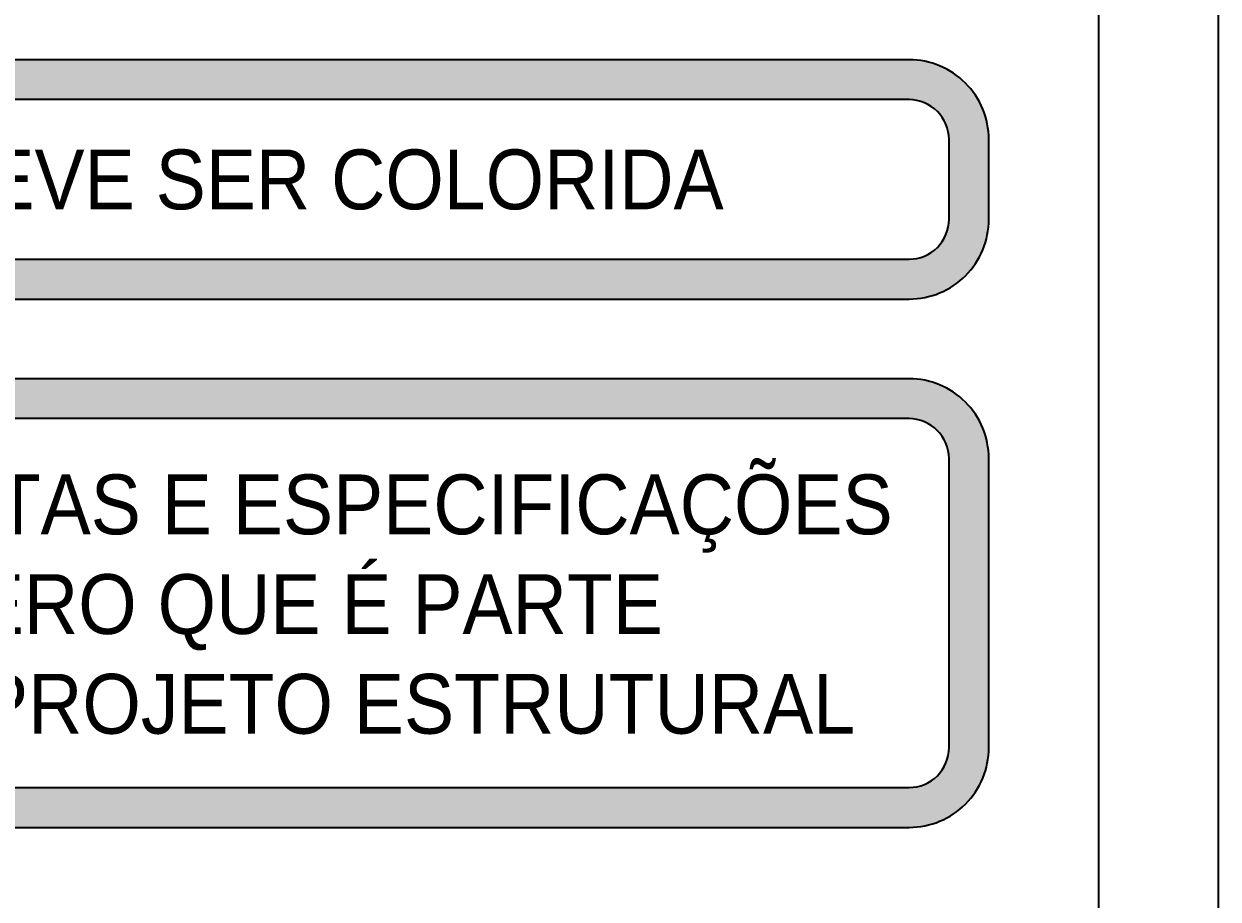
# Model space of a CAD drawing. Extents: x -4228 to 5417, y -2048 to 2452.
# Drawn here: x 4918.1 to 5417.4, y -1089.9 to -724.1 of the extents above; entities that cross this region are included whole.
import ezdxf
from ezdxf.enums import TextEntityAlignment as Align

# ---------------------------------------------------------------- set-up
doc = ezdxf.new("R2010")
doc.units = 0
doc.header["$LTSCALE"] = 50
doc.header["$MEASUREMENT"] = 0
for name, color, linetype in [('F-DET_LINHA', 1, 'CONTINUOUS'), ('F-HACHURA-DET', 1, 'CONTINUOUS'), ('F-MARGEM', 1, 'CONTINUOUS'), ('F-TEXTO-CYAN', 4, 'CONTINUOUS')]:
    doc.layers.add(name, color=color, linetype=linetype)
doc.styles.add('100-RL-R080', font='arial.ttf', dxfattribs={"width": 0.9, "height": 20})

# ---------------------------------------------------------------- blocks, each defined once
blk = doc.blocks.new('A0-4L_900')
at = {"layer": 'F-MARGEM', "color": 2}
blk.add_lwpolyline([(0, 0), (0, 90), (192.9, 90), (192.9, 0)], close=True, dxfattribs=at)
at = {"layer": 'F-MARGEM', "color": 7}
blk.add_lwpolyline([(2.5, 89), (191.9, 89), (191.9, 1), (2.5, 1)], close=True, dxfattribs=at)

msp = doc.modelspace()

# ---------------------------------------------------------------- hatches: boundary and pattern name
at = {"layer": 'F-HACHURA-DET'}
h = msp.add_hatch(color=253, dxfattribs=at)
h.paths.add_polyline_path([(4554.879, -772.405), (4554.879, -805.738, 0.4142136), (4588.213, -839.072), (5288.213, -839.072, 0.4142136), (5321.546, -805.738), (5321.546, -772.405, 0.4142136), (5288.213, -739.072), (4588.213, -739.072, 0.4142136)])
h.paths.add_polyline_path([(4571.546, -772.405), (4571.546, -805.738, 0.4142136), (4588.213, -822.405), (5288.213, -822.405, 0.4142136), (5304.879, -805.738), (5304.879, -772.405, 0.4142136), (5288.213, -755.738), (4588.213, -755.738, 0.4142136)], flags=16)
h.paths.add_polyline_path([(4655.913, -759.859), (4655.913, -820.104), (5221.561, -820.104), (5221.561, -759.859)], flags=8)
h = msp.add_hatch(color=253, dxfattribs=at)
h.paths.add_polyline_path([(4554.879, -1026.569, 0.4142136), (4588.213, -1059.902), (5288.213, -1059.902, 0.4142136), (5321.546, -1026.569), (5321.546, -905.738, 0.4142136), (5288.213, -872.405), (4588.213, -872.405, 0.4142136), (4554.879, -905.738)])
h.paths.add_polyline_path([(4571.546, -905.738, -0.4142136), (4588.213, -889.072), (5288.213, -889.072, -0.4142136), (5304.879, -905.738), (5304.879, -1026.569, -0.4142136), (5288.213, -1043.236), (4588.213, -1043.236, -0.4142136), (4571.546, -1026.569)], flags=16)
h.paths.add_polyline_path([(4610.446, -1040.47), (5288.446, -1040.47), (5288.446, -898.866), (4610.446, -898.866)], flags=8)

# ---------------------------------------------------------------- linework, layer by layer
at = {"layer": 'F-DET_LINHA'}
for points in [[(4588.213, -839.072), (5288.213, -839.072, 0.4142136), (5321.546, -805.738), (5321.546, -772.405, 0.4142136), (5288.213, -739.072), (4588.213, -739.072, 0.4142136), (4554.879, -772.405), (4554.879, -805.738, 0.4142136)], [(4588.213, -822.405), (5288.213, -822.405, 0.4142136), (5304.879, -805.738), (5304.879, -772.405, 0.4142136), (5288.213, -755.738), (4588.213, -755.738, 0.4142136), (4571.546, -772.405), (4571.546, -805.738, 0.4142136)], [(4588.213, -1059.902), (5288.213, -1059.902, 0.4142136), (5321.546, -1026.569), (5321.546, -905.738, 0.4142136), (5288.213, -872.405), (4588.213, -872.405, 0.4142136), (4554.879, -905.738), (4554.879, -1026.569, 0.4142136)], [(4588.213, -1043.236), (5288.213, -1043.236, 0.4142136), (5304.879, -1026.569), (5304.879, -905.738, 0.4142136), (5288.213, -889.072), (4588.213, -889.072, 0.4142136), (4571.546, -905.738), (4571.546, -1026.569, 0.4142136)]]:
    msp.add_lwpolyline(points, format="xyb", close=True, dxfattribs=at)

# ---------------------------------------------------------------- block references
at = {"layer": 'F-MARGEM', "linetype": 'Continuous', "xscale": 50, "yscale": 50, "zscale": 50}
msp.add_blockref('A0-4L_900', (-4227.599, -2048.155), dxfattribs=at)

# ---------------------------------------------------------------- texts
at = {"layer": 'F-TEXTO-CYAN', "style": '100-RL-R080', "width": 0.9}
msp.add_text('A PLOTAGEM DEVE SER COLORIDA', height=25, dxfattribs=at).set_placement((4938.213, -789.072), align=Align.MIDDLE_CENTER)
at = {"layer": 'F-TEXTO-CYAN', "insert": (4948.648, -966.752), "char_height": 25, "attachment_point": 5, "style": '100-RL-R080'}
msp.add_mtext_dynamic_manual_height_columns('ATENÇÃO: VER NOTAS E ESPECIFICAÇÕES NA FOLHA ZERO QUE É PARTE INTEGRANTE DO PROJETO ESTRUTURAL', width=668.09553, gutter_width=12.5, heights=[0], dxfattribs=at)

doc.saveas('drawing.dxf')
